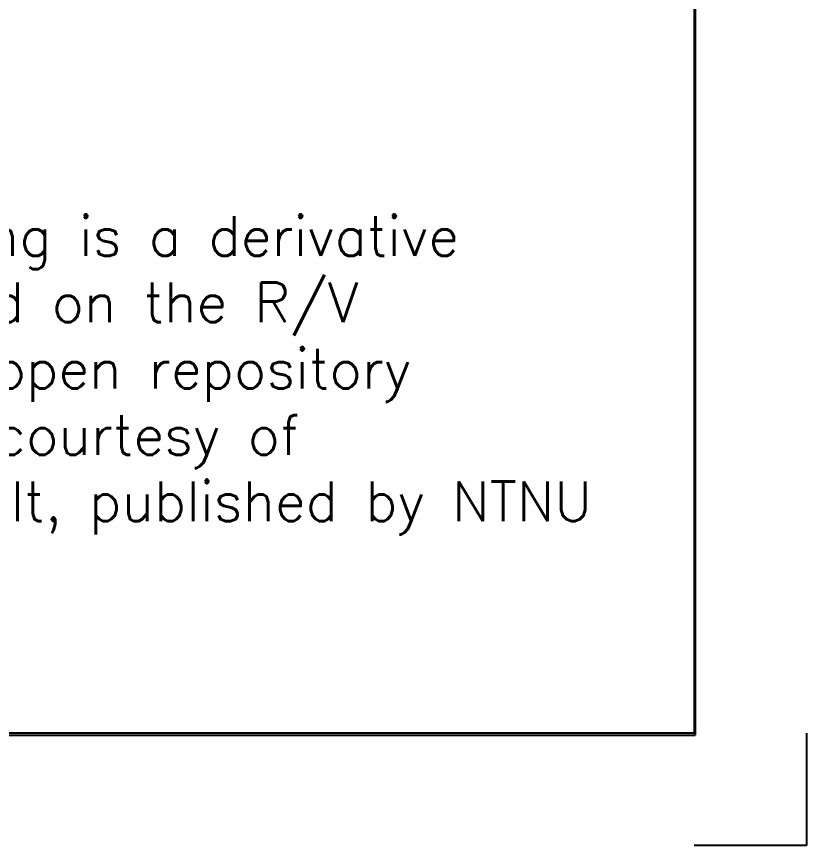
# Model space of a CAD drawing. Header units: millimetres. Extents: x -1766 to 57634, y -706 to 41248.
# Drawn here: x 52669 to 57634, y -706 to 4503 of the extents above; entities that cross this region are included whole.
import ezdxf
from ezdxf.enums import TextEntityAlignment as Align

# ---------------------------------------------------------------- set-up
doc = ezdxf.new("R2010")
doc.units = ezdxf.units.MM
doc.header["$LTSCALE"] = 200
doc.layers.add('S0CO1', color=1, linetype='Continuous')
doc.styles.add('ROMANS', font='romans', dxfattribs={"height": 100})

# ---------------------------------------------------------------- blocks, each defined once
blk = doc.blocks.new('A2')
at = {"color": 7}
for p, q in [((58693.697862, 41248.037968), (58693.697862, 706.30202)), ((58693.697862, 706.30202), (1765.75505, 706.30202))]:
    blk.add_line(p, q, dxfattribs=at)
at = {"color": 2}
for p, q in [((59399.999882, 706.30202), (59399.999882, 0)), ((59399.999882, 0), (58693.697862, 0))]:
    blk.add_line(p, q, dxfattribs=at)
blk = doc.blocks.new('TF-2')
at = {"color": 1, "transparency": 33554687}
for p in [(-5, 77.276), (-180, -10)]:
    blk.add_line(p, (-5, -10), dxfattribs=at)
at = {"color": 4, "transparency": 33554687, "style": 'ROMANS', "width": 1.5}
for tag, p in [('PROSJ', (-123.505, 63.949)), ('DRAWING', (-122.319, 57.819))]:
    blk.add_attdef(tag, text='', height=3, dxfattribs=at).set_placement(p, align=Align.MIDDLE)
at = {"color": 4, "transparency": 33554687, "style": 'ROMANS'}
for tag, p in [('SCALE', (-61.642, 63.215)), ('SHEET', (-28.606, 63.082))]:
    blk.add_attdef(tag, text='', height=2, dxfattribs=at).set_placement(p, align=Align.MIDDLE)

msp = doc.modelspace()

# ---------------------------------------------------------------- block references
msp.add_blockref('A2', (-1765.755, -706.302))
at = {"layer": 'S0CO1', "xscale": 100, "yscale": 100, "zscale": 100}
msp.add_blockref('TF-2', (57433.744, 985.591), dxfattribs=at)

# ---------------------------------------------------------------- texts
at = {"color": 1, "transparency": 33554687, "insert": (50800, 3248.663), "char_height": 250, "width": 5995.64317, "attachment_point": 1, "style": 'ROMANS'}
msp.add_mtext('This drawing is a derivative work based on the R/V Gunnerus open repository drawings, courtesy of Polarkonsult, published by NTNU', dxfattribs=at)

doc.saveas('drawing.dxf')
